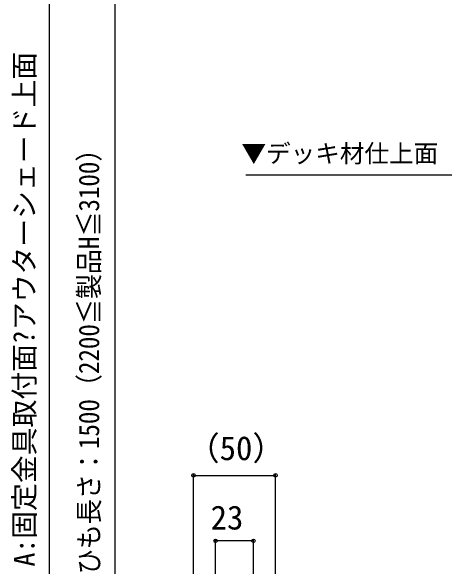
# Model space of a CAD drawing. Units: millimetres, scale not verified. Extents: x -875 to 875, y -1318 to 1308.
# Drawn here: x -221.3 to 43.4, y 359.4 to 698.9 of the extents above; entities that cross this region are included whole.
import ezdxf
from ezdxf.enums import TextEntityAlignment as Align

# ---------------------------------------------------------------- set-up
doc = ezdxf.new("R2010")
doc.units = ezdxf.units.MM
doc.header["$LTSCALE"] = 8
for name, color, linetype in [('0-1_USER1', 3, 'Continuous'), ('0-4_YKK_12', 2, 'Continuous'), ('0-6_YKK_D', 6, 'Continuous')]:
    doc.layers.add(name, color=color, linetype=linetype)
doc.styles.add('ＭＳ ゴシック', font='')
doc.styles.get('ＭＳ ゴシック').set_extended_font_data('MS Gothic')

msp = doc.modelspace()

# ---------------------------------------------------------------- linework, layer by layer
at = {"layer": '0-4_YKK_12'}
msp.add_line((190, 598.712), (-78.139, 598.712), dxfattribs=at)
at = {"layer": '0-6_YKK_D'}
for p, q in [((-197.934, 248.712), (-197.934, 906.912)), ((-110, 262.212), (-110, 416.356)), ((-110, 415.356), (-60, 415.356)), ((-60, 262.212), (-60, 416.356)), ((-96.5, 256.212), (-96.5, 376.356)), ((-73.5, 375.356), (-96.5, 375.356)), ((-73.5, 256.212), (-73.5, 376.356))]:
    msp.add_line(p, q, dxfattribs=at)
msp.add_lwpolyline([(-157.934, 812.667), (-157.934, 706.912), (-157.934, 353.318)], dxfattribs=at)
for centre in [(-110, 415.356), (-60, 415.356), (-96.5, 375.356), (-73.5, 375.356)]:
    msp.add_circle(centre, 1.075, dxfattribs=at)

# ---------------------------------------------------------------- texts
at = {"layer": '0-1_USER1', "style": 'ＭＳ ゴシック'}
msp.add_text('▼デッキ材仕上面', height=11, dxfattribs=at).set_placement((-80.735, 603.171), align=Align.BOTTOM_LEFT)
at = {"layer": '0-6_YKK_D', "style": 'ＭＳ ゴシック'}
msp.add_text('A:固定金具取付面?アウターシェード上面', height=12.46, rotation=90, dxfattribs=at).set_placement((-203.252, 359.662), align=Align.BOTTOM_LEFT)
at = {"layer": '0-6_YKK_D', "style": 'ＭＳ ゴシック', "width": 0.9}
msp.add_text('ひも長さ：1500（2200≦製品H≦3100）', height=12.46, rotation=90, dxfattribs=at).set_placement((-163.832, 354.927), align=Align.BOTTOM_LEFT)
at = {"layer": '0-6_YKK_D', "style": 'ＭＳ ゴシック'}
for s, p in [('（50）', (-114.034, 420.243)), ('23', (-99.545, 377.856))]:
    msp.add_text(s, height=14.66, dxfattribs=at).set_placement(p, align=Align.BOTTOM_LEFT)

doc.saveas('drawing.dxf')
